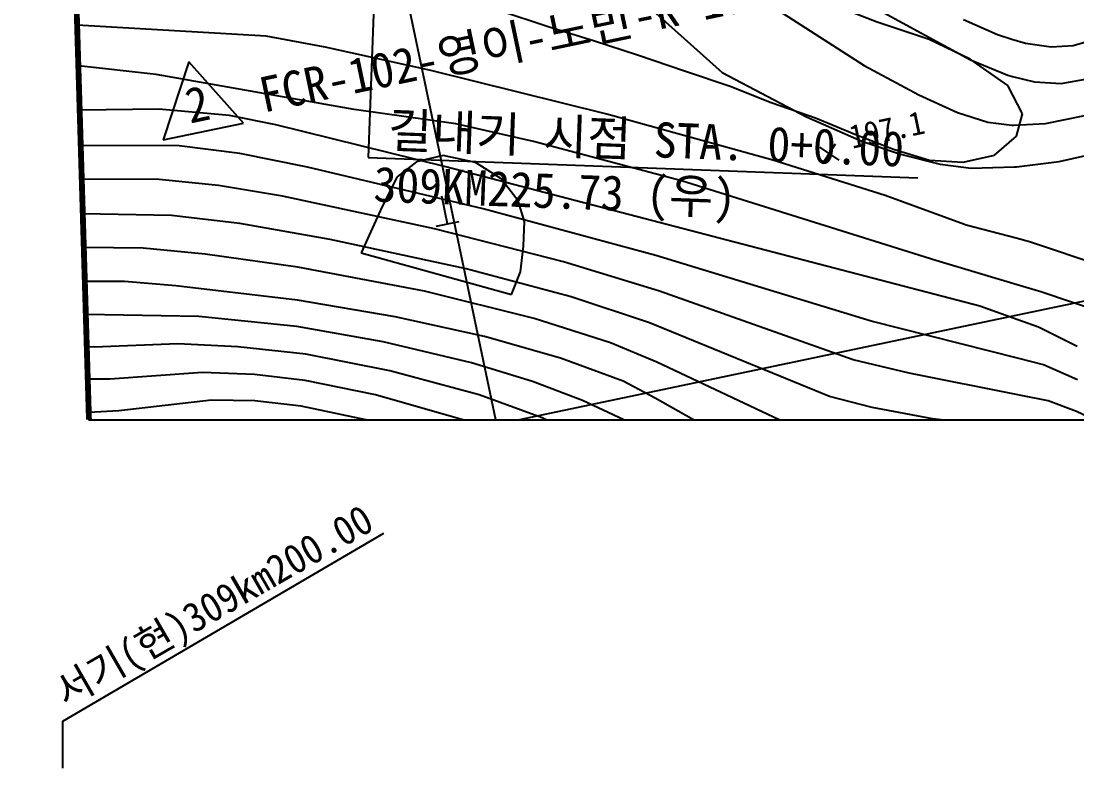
# Model space of a CAD drawing. Header units: millimetres. Extents: x 13158 to 13954, y 1103 to 1807.
# Drawn here: x 13294.1 to 13384.2, y 1363.4 to 1428.6 of the extents above; entities that cross this region are included whole.
import ezdxf
from ezdxf.enums import TextEntityAlignment as Align
from ezdxf.xclip import XClip

# ---------------------------------------------------------------- set-up
doc = ezdxf.new("R2010")
doc.units = ezdxf.units.MM
doc.header["$LTSCALE"] = 10
doc.header["$MEASUREMENT"] = 0
doc.header["$XCLIPFRAME"] = 2
doc.linetypes.add('A-CENTR01', pattern=[2, 1.25, -0.25, 0.25, -0.25])
for name, color, linetype in [('TN-MACL', 6, 'A-CENTR01'), ('TZ-BASE', 253, 'Continuous'), ('TZ-LEAL', 1, 'Continuous'), ('TZ-LEAT', 3, 'Continuous')]:
    doc.layers.add(name, color=color, linetype=linetype)
doc.layers.add('TX-PAPR', color=2, linetype='Continuous', plot=False)
doc.styles.add('HANA', font='GulimChe.ttf')
doc.styles.get("Standard").update_dxf_attribs({"font": 'GulimChe.ttf'})

# ---------------------------------------------------------------- blocks, each defined once
blk = doc.blocks.new('JD-SFSG5YJF567')
at = {"layer": 'TZ-BASE'}
for p, q in [((59.143, -180.76), (-3.536, 117.848)), ((81.472, -66.052), (601.202, 43.043)), ((27.144, -23.593, -255), (26.06, -52.625, -255)), ((56.887, -33.079, -60), (77.432, -44.319, -60)), ((51.423, -33.873, -59), (68.349, -44.795, -59)), ((48.279, -38.228, -58), (56.262, -45.39, -58)), ((37.295, -40.091, -56.559), (41.426, -41.467, -56.559)), ((69.484, -41.099, -56.559), (66.459, -39.942, -56.559)), ((17.365, -42.277, -58), (1.241, -41.348, -58)), ((73.901, -42.586, -56.559), (69.484, -41.099, -56.559)), ((76.846, -40.853, -61), (79.721, -42.157, -61)), ((22.381, -43.229, -58), (17.365, -42.277, -58)), ((41.426, -41.467, -56.559), (45.365, -42.685, -56.559)), ((79.721, -42.157, -61), (80.954, -42.533, -61)), ((86.186, -43.079, -61), (88.876, -42.307, -61)), ((45.365, -42.685, -56.559), (49.032, -43.865, -56.559)), ((77.388, -44.25, -56.559), (73.901, -42.586, -56.559)), ((80.954, -42.533, -61), (82.128, -42.892, -61)), ((82.128, -42.892, -61), (84.307, -43.205, -61)), ((84.307, -43.205, -61), (86.186, -43.079, -61)), ((31.403, -45.215, -58), (22.381, -43.229, -58)), ((49.032, -43.865, -56.559), (53.124, -45.258, -56.559)), ((7.968, -45.542, -59), (1.345, -44.82, -59)), ((10.761, -44.483, -120), (8.581, -51.135, -120)), ((15.432, -49.697, -120), (10.761, -44.483, -120)), ((68.349, -44.795, -59), (73.013, -47.291, -59)), ((80.616, -46.503, -56.559), (77.388, -44.25, -56.559)), ((77.432, -44.319, -60), (80.614, -45.626, -60)), ((24.854, -48.551, -59), (7.968, -45.542, -59)), ((46.405, -48.934, -58), (31.403, -45.215, -58)), ((53.124, -45.258, -56.559), (56.93, -46.558, -56.559)), ((56.262, -45.39, -58), (63.45, -49.169, -58)), ((80.614, -45.626, -60), (81.025, -45.726, -60)), ((81.025, -45.726, -60), (82.889, -46.178, -60)), ((85.159, -46.326, -60), (87.545, -45.9, -60)), ((56.93, -46.558, -56.559), (60.436, -47.93, -56.559)), ((81.868, -48.918, -56.559), (80.616, -46.503, -56.559)), ((82.889, -46.178, -60), (85.159, -46.326, -60)), ((73.013, -47.291, -59), (76.335, -48.809, -59)), ((81.868, -48.918, -56.559), (81.061, -47.361, -56.559)), ((8.199, -48.497, -60), (1.459, -48.603, -60)), ((14.222, -49.053, -60), (8.199, -48.497, -60)), ((33.55, -49.755, -59), (24.854, -48.551, -59)), ((60.436, -47.93, -56.559), (64.204, -49.246, -56.559)), ((18.177, -49.857, -60), (14.222, -49.053, -60)), ((60.585, -52.847, -58), (46.405, -48.934, -58)), ((63.45, -49.169, -58), (68.155, -51.245, -58)), ((64.204, -49.246, -56.559), (67.562, -50.645, -56.559)), ((76.335, -48.809, -59), (78.918, -49.608, -59)), ((81.356, -50.812, -56.559), (81.868, -48.918, -56.559)), ((81.356, -50.812, -56.559), (81.868, -48.918, -56.559)), ((83.821, -49.735, -59), (87.179, -49.04, -59)), ((8.581, -51.135, -120), (15.432, -49.697, -120)), ((32.697, -53.419, -60), (18.177, -49.857, -60)), ((40.166, -51.275, -59), (33.55, -49.755, -59)), ((78.918, -49.608, -59), (80.961, -49.886, -59)), ((80.961, -49.886, -59), (81.116, -49.878, -59)), ((81.116, -49.878, -59), (83.821, -49.735, -59)), ((52.774, -54.634, -59), (40.166, -51.275, -59)), ((67.562, -50.645, -56.559), (70.856, -51.911, -56.559)), ((68.155, -51.245, -58), (71.458, -52.358, -58)), ((79.468, -52.43, -56.559), (81.356, -50.812, -56.559)), ((81.141, -50.997, -56.559), (81.356, -50.812, -56.559)), ((9.937, -51.65, -61), (1.548, -51.595, -61)), ((15.114, -52.277, -61), (9.937, -51.65, -61)), ((64.541, -51.751, -57.916), (66.215, -52.845, -57.916)), ((64.831, -53.135, -57.916), (65.925, -51.461, -57.916)), ((70.856, -51.911, -56.559), (73.932, -52.869, -56.559)), ((84.992, -52.971, -58), (89.728, -51.911, -58)), ((20.9, -53.46, -61), (15.114, -52.277, -61)), ((26.06, -52.625, -255), (72.925, -54.374, -255)), ((30.175, -52.999, -61.432), (28.529, -54.267, -61.432)), ((32.449, -52.471, -61.432), (30.175, -52.999, -61.432)), ((35.219, -53.06, -61.432), (32.449, -52.471, -61.432)), ((37.368, -54.415, -61.432), (35.219, -53.06, -61.432)), ((70.154, -55.87, -58), (60.585, -52.847, -58)), ((71.458, -52.358, -58), (74.853, -53.194, -58)), ((73.932, -52.869, -56.559), (76.804, -53.023, -56.559)), ((76.804, -53.023, -56.559), (79.468, -52.43, -56.559)), ((81.351, -53.418, -58), (84.992, -52.971, -58)), ((35.877, -56.997, -61), (20.9, -53.46, -61)), ((78.22, -65.298, -60), (32.697, -53.419, -60)), ((74.853, -53.194, -58), (77.49, -53.531, -58)), ((77.49, -53.531, -58), (81.194, -53.422, -58)), ((81.194, -53.422, -58), (81.351, -53.418, -58)), ((8.229, -54.501, -62), (1.635, -54.473, -62)), ((13.303, -55.006, -62), (8.229, -54.501, -62)), ((28.529, -54.267, -61.432), (27.259, -56.807, -61.432)), ((38.84, -56.312, -61.432), (37.368, -54.415, -61.432)), ((74.462, -61.422, -59), (52.774, -54.634, -59)), ((18.748, -55.936, -62), (13.303, -55.006, -62)), ((31.709, -58.712, -62), (18.748, -55.936, -62)), ((32.834, -58.28, -61.029), (32.341, -55.931, -61.029)), ((39.401, -58.076, -61.432), (38.84, -56.312, -61.432)), ((76.929, -58.356, -58), (70.154, -55.87, -58)), ((9.295, -57.568, -63), (1.724, -57.435, -63)), ((15.121, -58.268, -63), (9.295, -57.568, -63)), ((27.259, -56.807, -61.432), (25.472, -60.763, -61.432)), ((50.597, -60.978, -61), (35.877, -56.997, -61)), ((22.818, -59.633, -63), (15.121, -58.268, -63)), ((31.855, -58.485, -61.029), (33.812, -58.075, -61.029)), ((39.298, -60.18, -61.432), (39.401, -58.076, -61.432)), ((77.051, -58.413, -58), (76.929, -58.356, -58)), ((81.328, -59.517, -58), (77.051, -58.413, -58)), ((42.711, -61.537, -62), (31.709, -58.712, -62)), ((6.874, -60.361, -64), (1.81, -60.305, -64)), ((34.412, -62.113, -63), (22.818, -59.633, -63)), ((39.06, -62.367, -61.432), (39.298, -60.18, -61.432)), ((82.46, -59.809, -58), (81.328, -59.517, -58)), ((92.645, -63.255, -58), (82.46, -59.809, -58)), ((12.154, -60.865, -64), (6.874, -60.361, -64)), ((20.055, -61.991, -64), (12.154, -60.865, -64)), ((25.472, -60.763, -61.432), (38.288, -64.298, -61.432)), ((68.962, -66.58, -61), (50.597, -60.978, -61)), ((30.874, -64.024, -64), (20.055, -61.991, -64)), ((43.386, -64.506, -63), (34.412, -62.113, -63)), ((50.915, -64.031, -62), (42.711, -61.537, -62)), ((81.415, -63.481, -59), (74.462, -61.422, -59)), ((38.288, -64.298, -61.432), (39.06, -62.367, -61.432)), ((5.271, -63.19, -65), (1.897, -63.21, -65)), ((9.649, -63.567, -65), (5.271, -63.19, -65)), ((20.034, -64.8, -65), (9.649, -63.567, -65)), ((83.421, -64.075, -59), (81.415, -63.481, -59)), ((28.367, -66.216, -65), (20.034, -64.8, -65)), ((40.219, -66.361, -64), (30.874, -64.024, -64)), ((50.055, -66.716, -63), (43.386, -64.506, -63)), ((67.432, -69.875, -62), (50.915, -64.031, -62)), ((89.152, -66.025, -59), (83.421, -64.075, -59)), ((81.481, -66.459, -60), (78.22, -65.298, -60)), ((11.629, -66.178, -66), (1.981, -66.013, -66)), ((2.48, -82.633), (81.472, -66.052)), ((19.982, -67.052, -66), (11.629, -66.178, -66)), ((35.996, -67.894, -65), (28.367, -66.216, -65)), ((46.716, -68.421, -64), (40.219, -66.361, -64)), ((81.554, -69.775, -61), (68.962, -66.58, -61)), ((83.242, -67.086, -60), (81.481, -66.459, -60)), ((27.351, -68.351, -66), (19.982, -67.052, -66)), ((65.394, -72.999, -63), (50.055, -66.716, -63)), ((86.54, -68.748, -60), (83.242, -67.086, -60)), ((34.872, -70.13, -66), (27.351, -68.351, -66)), ((42.463, -69.732, -65), (35.996, -67.894, -65)), ((50.693, -70.072, -64), (46.716, -68.421, -64)), ((2.682, -68.789, -67), (2.064, -68.768, -67)), ((9.83, -68.519, -67), (2.682, -68.789, -67)), ((14.946, -68.764, -67), (9.83, -68.519, -67)), ((20.741, -69.409, -67), (14.946, -68.764, -67)), ((27.896, -70.809, -67), (20.741, -69.409, -67)), ((40.067, -71.721, -66), (34.872, -70.13, -66)), ((47.81, -71.694, -65), (42.463, -69.732, -65)), ((63.13, -75.956, -64), (50.693, -70.072, -64)), ((72.212, -71.006, -62), (67.432, -69.875, -62)), ((83.644, -70.305, -61), (81.554, -69.775, -61)), ((11.934, -70.953, -68), (4.035, -71.527, -68)), ((16.367, -71.124, -68), (11.934, -70.953, -68)), ((20.685, -71.643, -68), (16.367, -71.124, -68)), ((35.526, -72.868, -67), (27.896, -70.809, -67)), ((81.622, -72.88, -62), (72.212, -71.006, -62)), ((86.565, -71.577, -61), (83.644, -70.305, -61)), ((4.035, -71.527, -68), (2.147, -71.532, -68)), ((26.691, -72.861, -68), (20.685, -71.643, -68)), ((44.349, -73.346, -66), (40.067, -71.721, -66)), ((50.527, -73.14, -65), (47.81, -71.694, -65)), ((34.388, -75.071, -68), (26.691, -72.861, -68)), ((40.889, -74.83, -67), (35.526, -72.868, -67)), ((84.047, -73.363, -62), (81.622, -72.88, -62)), ((12.71, -73.305, -69), (4.793, -74.228, -69)), ((16.405, -73.365, -69), (12.71, -73.305, -69)), ((20.35, -73.829, -69), (16.405, -73.365, -69)), ((25.873, -74.998, -69), (20.35, -73.829, -69)), ((48.401, -75.253, -66), (44.349, -73.346, -66)), ((59.193, -78.068, -65), (50.527, -73.14, -65)), ((69.042, -73.954, -63), (65.394, -72.999, -63)), ((86.477, -74.276, -62), (84.047, -73.363, -62)), ((4.793, -74.228, -69), (2.231, -74.356, -69)), ((74.176, -74.896, -63), (69.042, -73.954, -63)), ((94.728, -78.237, -62), (86.477, -74.276, -62)), ((32.305, -76.92, -69), (25.873, -74.998, -69)), ((46.272, -77.327, -67), (40.889, -74.83, -67)), ((81.689, -75.933, -63), (74.176, -74.896, -63))]:
    blk.add_line(p, q, dxfattribs=at)
at = {"layer": 'TZ-BASE', "style": 'HANA'}
for s, height, p in [("FCR-102-영이-노반-R-130('05.11.01)", 3, (17.144, -48.814, -119)), ('2', 3, (10.854, -49.745, -120)), ('197.1', 2, (67.335, -51.887, -57.916))]:
    blk.add_text(s, height=height, rotation=11.85467, dxfattribs=at).set_placement(p)
for s, p in [('길내기 시점 STA. 0+0.00', (49.7, -52.582)), ('309KM225.73 (우)', (41.931, -56.96))]:
    blk.add_text(s, height=3, rotation=357.86203, dxfattribs=at).set_placement(p, align=Align.CENTER)

msp = doc.modelspace()

# ---------------------------------------------------------------- linework, layer by layer
at = {"layer": 'TN-MACL', "const_width": 0.5}
msp.add_lwpolyline([(13295.435, 1544.538), (13299.934, 1394.605)], dxfattribs=at)
at = {"layer": 'TX-PAPR', "flags": 128}
msp.add_lwpolyline([(13895.344, 1394.571), (13899.845, 1544.571), (13295.434, 1544.571), (13299.935, 1394.571)], close=True, dxfattribs=at)
at = {"layer": 'TZ-LEAL'}
msp.add_lwpolyline([(13325.066, 1384.896), (13297.685, 1368.871), (13297.685, 1364.871)], dxfattribs=at)

# ---------------------------------------------------------------- block references
at = {"layer": 'TZ-BASE'}
ref = msp.add_blockref('JD-SFSG5YJF567', (13297.685, 1469.571), dxfattribs=at)
XClip(ref).set_block_clipping_path([(597.6593278775, -75.0000074077), (602.1606802224, 74.9999925365), (-2.2506743118, 75.0000000279), (2.2506743119, -75.0000000279)])

# ---------------------------------------------------------------- texts
at = {"layer": 'TZ-LEAT'}
msp.add_text('서기(현)309㎞200.00', height=2.5, rotation=30, dxfattribs=at).set_placement((13311.179, 1377.664), align=Align.CENTER)

doc.saveas('drawing.dxf')
